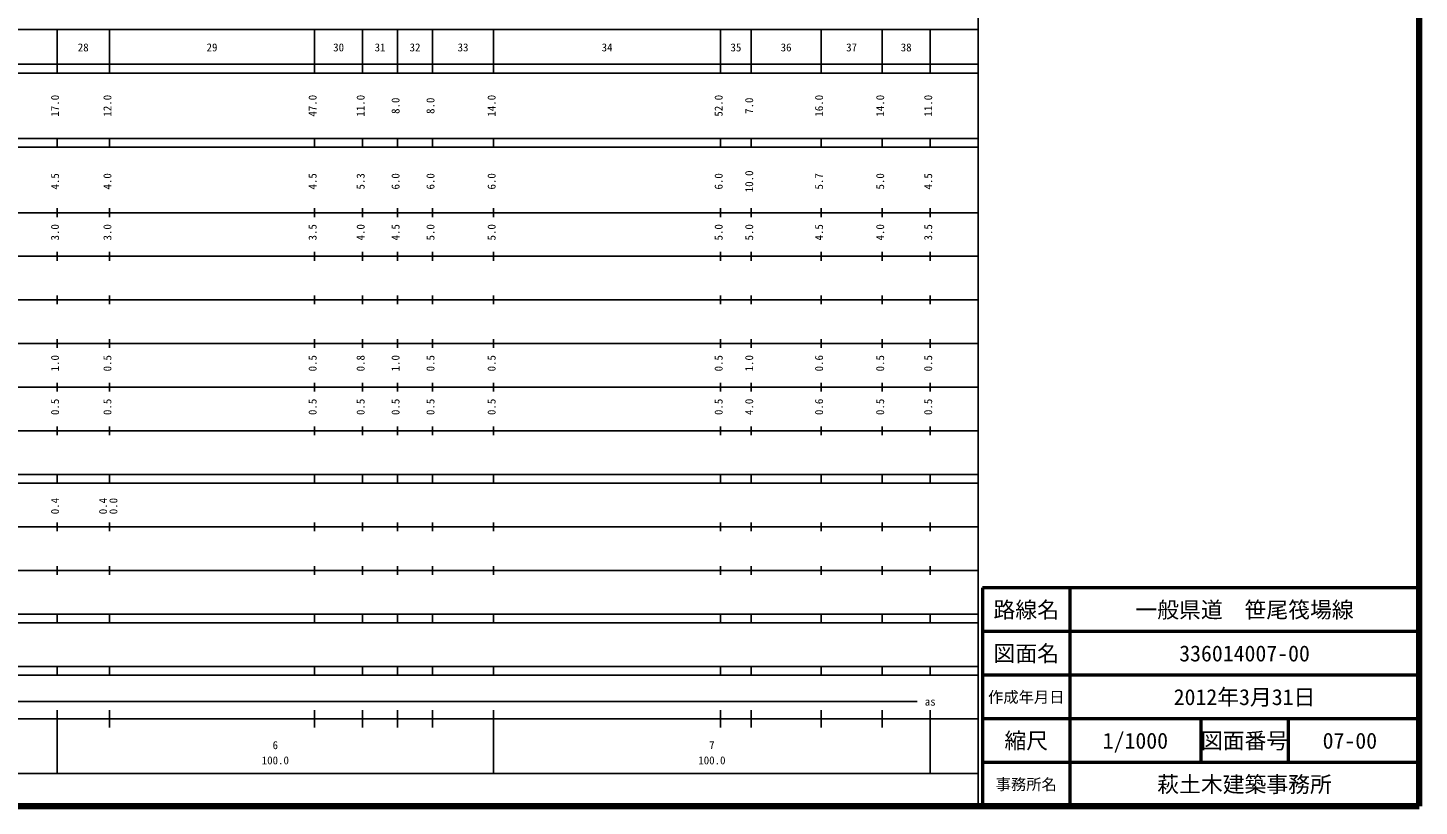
# Model space of a CAD drawing. Units: millimetres on the paper, enlarged 1000 times. Extents: x 40000 to 680000, y 20000 to 380000.
# Drawn here: x 361314 to 680000, y 20000 to 198357 of the extents above; entities that cross this region are included whole.
import ezdxf
from ezdxf.enums import TextEntityAlignment as Align

# ---------------------------------------------------------------- set-up
doc = ezdxf.new("R2010")
doc.units = ezdxf.units.MM
doc.header["$LTSCALE"] = 1000
for name, color, linetype, lineweight in [('M-TTL', 2, 'Continuous', 140), ('M-TTL-BAND', 7, 'Continuous', 25), ('M-TTL-FRAM', 2, 'Continuous', 50), ('M-TTL-LINE', 7, 'Continuous', 50), ('M-TTL-TXT', 7, 'Continuous', 13)]:
    doc.layers.add(name, color=color, linetype=linetype, lineweight=lineweight)
doc.styles.add('ＭＳ ゴシック', font='')
doc.styles.get('ＭＳ ゴシック').set_extended_font_data('MS Gothic')

msp = doc.modelspace()

# ---------------------------------------------------------------- linework, layer by layer
at = {"layer": 'M-TTL'}
for p, q in [((680000, 20000), (680000, 380000)), ((40000, 20000), (680000, 20000))]:
    msp.add_line(p, q, dxfattribs=at)
at = {"layer": 'M-TTL-BAND'}
for p, q in [((579000, 20000), (579000, 370000)), ((68000, 198000), (579000, 198000)), ((368000, 188000), (368000, 198000)), ((380000, 188000), (380000, 198000)), ((427000, 188000), (427000, 198000)), ((438000, 188000), (438000, 198000)), ((446000, 188000), (446000, 198000)), ((454000, 188000), (454000, 198000)), ((468000, 188000), (468000, 198000)), ((520000, 188000), (520000, 198000)), ((527000, 188000), (527000, 198000)), ((543000, 188000), (543000, 198000)), ((557000, 188000), (557000, 198000)), ((568000, 188000), (568000, 198000)), ((40000, 190000), (579000, 190000)), ((40000, 188000), (579000, 188000)), ((40000, 173000), (579000, 173000)), ((368000, 171000), (368000, 173000)), ((380000, 171000), (380000, 173000)), ((427000, 171000), (427000, 173000)), ((438000, 171000), (438000, 173000)), ((446000, 171000), (446000, 173000)), ((454000, 171000), (454000, 173000)), ((468000, 171000), (468000, 173000)), ((520000, 171000), (520000, 173000)), ((527000, 171000), (527000, 173000)), ((543000, 171000), (543000, 173000)), ((557000, 171000), (557000, 173000)), ((568000, 171000), (568000, 173000)), ((40000, 171000), (579000, 171000)), ((368000, 155000), (368000, 157000)), ((380000, 155000), (380000, 157000)), ((427000, 155000), (427000, 157000)), ((438000, 155000), (438000, 157000)), ((446000, 155000), (446000, 157000)), ((454000, 155000), (454000, 157000)), ((468000, 155000), (468000, 157000)), ((520000, 155000), (520000, 157000)), ((527000, 155000), (527000, 157000)), ((543000, 155000), (543000, 157000)), ((557000, 155000), (557000, 157000)), ((568000, 155000), (568000, 157000)), ((40000, 156000), (579000, 156000)), ((368000, 145000), (368000, 147000)), ((380000, 145000), (380000, 147000)), ((427000, 145000), (427000, 147000)), ((438000, 145000), (438000, 147000)), ((446000, 145000), (446000, 147000)), ((454000, 145000), (454000, 147000)), ((468000, 145000), (468000, 147000)), ((520000, 145000), (520000, 147000)), ((527000, 145000), (527000, 147000)), ((543000, 145000), (543000, 147000)), ((557000, 145000), (557000, 147000)), ((568000, 145000), (568000, 147000)), ((46000, 146000), (579000, 146000)), ((52000, 136000), (579000, 136000)), ((368000, 135000), (368000, 137000)), ((380000, 135000), (380000, 137000)), ((427000, 135000), (427000, 137000)), ((438000, 135000), (438000, 137000)), ((446000, 135000), (446000, 137000)), ((454000, 135000), (454000, 137000)), ((468000, 135000), (468000, 137000)), ((520000, 135000), (520000, 137000)), ((527000, 135000), (527000, 137000)), ((543000, 135000), (543000, 137000)), ((557000, 135000), (557000, 137000)), ((568000, 135000), (568000, 137000)), ((46000, 126000), (579000, 126000)), ((368000, 125000), (368000, 127000)), ((380000, 125000), (380000, 127000)), ((427000, 125000), (427000, 127000)), ((438000, 125000), (438000, 127000)), ((446000, 125000), (446000, 127000)), ((454000, 125000), (454000, 127000)), ((468000, 125000), (468000, 127000)), ((520000, 125000), (520000, 127000)), ((527000, 125000), (527000, 127000)), ((543000, 125000), (543000, 127000)), ((557000, 125000), (557000, 127000)), ((568000, 125000), (568000, 127000)), ((52000, 116000), (579000, 116000)), ((368000, 115000), (368000, 117000)), ((380000, 115000), (380000, 117000)), ((427000, 115000), (427000, 117000)), ((438000, 115000), (438000, 117000)), ((446000, 115000), (446000, 117000)), ((454000, 115000), (454000, 117000)), ((468000, 115000), (468000, 117000)), ((520000, 115000), (520000, 117000)), ((527000, 115000), (527000, 117000)), ((543000, 115000), (543000, 117000)), ((557000, 115000), (557000, 117000)), ((568000, 115000), (568000, 117000)), ((46000, 106000), (579000, 106000)), ((368000, 105000), (368000, 107000)), ((380000, 105000), (380000, 107000)), ((427000, 105000), (427000, 107000)), ((438000, 105000), (438000, 107000)), ((446000, 105000), (446000, 107000)), ((454000, 105000), (454000, 107000)), ((468000, 105000), (468000, 107000)), ((520000, 105000), (520000, 107000)), ((527000, 105000), (527000, 107000)), ((543000, 105000), (543000, 107000)), ((557000, 105000), (557000, 107000)), ((568000, 105000), (568000, 107000)), ((40000, 96000), (579000, 96000)), ((368000, 94000), (368000, 96000)), ((380000, 94000), (380000, 96000)), ((427000, 94000), (427000, 96000)), ((438000, 94000), (438000, 96000)), ((446000, 94000), (446000, 96000)), ((454000, 94000), (454000, 96000)), ((468000, 94000), (468000, 96000)), ((520000, 94000), (520000, 96000)), ((527000, 94000), (527000, 96000)), ((543000, 94000), (543000, 96000)), ((557000, 94000), (557000, 96000)), ((568000, 94000), (568000, 96000)), ((40000, 94000), (579000, 94000)), ((49000, 84000), (579000, 84000)), ((368000, 83000), (368000, 85000)), ((380000, 83000), (380000, 85000)), ((427000, 83000), (427000, 85000)), ((438000, 83000), (438000, 85000)), ((446000, 83000), (446000, 85000)), ((454000, 83000), (454000, 85000)), ((468000, 83000), (468000, 85000)), ((520000, 83000), (520000, 85000)), ((527000, 83000), (527000, 85000)), ((543000, 83000), (543000, 85000)), ((557000, 83000), (557000, 85000)), ((568000, 83000), (568000, 85000)), ((40000, 74000), (579000, 74000)), ((368000, 73000), (368000, 75000)), ((380000, 73000), (380000, 75000)), ((427000, 73000), (427000, 75000)), ((438000, 73000), (438000, 75000)), ((446000, 73000), (446000, 75000)), ((454000, 73000), (454000, 75000)), ((468000, 73000), (468000, 75000)), ((520000, 73000), (520000, 75000)), ((527000, 73000), (527000, 75000)), ((543000, 73000), (543000, 75000)), ((557000, 73000), (557000, 75000)), ((568000, 73000), (568000, 75000)), ((40000, 64000), (579000, 64000)), ((368000, 62000), (368000, 64000)), ((380000, 62000), (380000, 64000)), ((427000, 62000), (427000, 64000)), ((438000, 62000), (438000, 64000)), ((446000, 62000), (446000, 64000)), ((454000, 62000), (454000, 64000)), ((468000, 62000), (468000, 64000)), ((520000, 62000), (520000, 64000)), ((527000, 62000), (527000, 64000)), ((543000, 62000), (543000, 64000)), ((557000, 62000), (557000, 64000)), ((568000, 62000), (568000, 64000)), ((40000, 62000), (579000, 62000)), ((40000, 52000), (579000, 52000)), ((368000, 50000), (368000, 52000)), ((380000, 50000), (380000, 52000)), ((427000, 50000), (427000, 52000)), ((438000, 50000), (438000, 52000)), ((446000, 50000), (446000, 52000)), ((454000, 50000), (454000, 52000)), ((468000, 50000), (468000, 52000)), ((520000, 50000), (520000, 52000)), ((527000, 50000), (527000, 52000)), ((543000, 50000), (543000, 52000)), ((557000, 50000), (557000, 52000)), ((568000, 50000), (568000, 52000)), ((40000, 50000), (579000, 50000)), ((71000, 44000), (565000, 44000)), ((368000, 27500), (368000, 42000)), ((380000, 38000), (380000, 42000)), ((427000, 38000), (427000, 42000)), ((438000, 38000), (438000, 42000)), ((446000, 38000), (446000, 42000)), ((454000, 38000), (454000, 42000)), ((468000, 27500), (468000, 42000)), ((520000, 38000), (520000, 42000)), ((527000, 38000), (527000, 42000)), ((543000, 38000), (543000, 42000)), ((557000, 38000), (557000, 42000)), ((568000, 27500), (568000, 42000)), ((40000, 40000), (579000, 40000)), ((68000, 27500), (579000, 27500))]:
    msp.add_line(p, q, dxfattribs=at)
at = {"layer": 'M-TTL-FRAM'}
for p, q in [((680000, 70000), (580000, 70000)), ((580000, 70000), (580000, 20000))]:
    msp.add_line(p, q, dxfattribs=at)
at = {"layer": 'M-TTL-LINE'}
for p, q in [((600000, 70000), (600000, 20000)), ((680000, 60000), (580000, 60000)), ((680000, 50000), (580000, 50000)), ((680000, 40000), (580000, 40000)), ((630000, 40000), (630000, 30000)), ((650000, 40000), (650000, 30000)), ((680000, 30000), (580000, 30000))]:
    msp.add_line(p, q, dxfattribs=at)

# ---------------------------------------------------------------- texts
at = {"layer": 'M-TTL-BAND', "style": 'ＭＳ ゴシック'}
for s, p in [('28', (374000, 192405)), ('29', (403500, 192405)), ('30', (432500, 192405)), ('31', (442000, 192405)), ('32', (450000, 192405)), ('33', (461000, 192405)), ('34', (494000, 192405)), ('35', (523500, 192405)), ('36', (535000, 192405)), ('37', (550000, 192405)), ('38', (562500, 192405)), ('as', (568000, 42500)), ('6', (418000, 32523)), ('7', (518000, 32523)), ('100.0', (418000, 29033)), ('100.0', (518000, 29033))]:
    msp.add_text(s, height=1833, dxfattribs=at).set_placement(p, align=Align.BOTTOM_CENTER)
for s, p in [('17.0', (369000, 180500)), ('12.0', (381000, 180500)), ('47.0', (428000, 180500)), ('11.0', (439000, 180500)), ('8.0', (447000, 180500)), ('8.0', (455000, 180500)), ('14.0', (469000, 180500)), ('52.0', (521000, 180500)), ('7.0', (528000, 180500)), ('16.0', (544000, 180500)), ('14.0', (558000, 180500)), ('11.0', (569000, 180500)), ('4.5', (369000, 163174)), ('4.0', (381000, 163174)), ('4.5', (428000, 163174)), ('5.3', (439000, 163174)), ('6.0', (447000, 163174)), ('6.0', (455000, 163174)), ('6.0', (469000, 163174)), ('6.0', (521000, 163174)), ('10.0', (528000, 163174)), ('5.7', (544000, 163174)), ('5.0', (558000, 163174)), ('4.5', (569000, 163174)), ('3.0', (369000, 151500)), ('3.0', (381000, 151500)), ('3.5', (428000, 151500)), ('4.0', (439000, 151500)), ('4.5', (447000, 151500)), ('5.0', (455000, 151500)), ('5.0', (469000, 151500)), ('5.0', (521000, 151500)), ('5.0', (528000, 151500)), ('4.5', (544000, 151500)), ('4.0', (558000, 151500)), ('3.5', (569000, 151500)), ('1.0', (369000, 121500)), ('0.5', (381000, 121500)), ('0.5', (428000, 121500)), ('0.8', (439000, 121500)), ('1.0', (447000, 121500)), ('0.5', (455000, 121500)), ('0.5', (469000, 121500)), ('0.5', (521000, 121500)), ('1.0', (528000, 121500)), ('0.6', (544000, 121500)), ('0.5', (558000, 121500)), ('0.5', (569000, 121500)), ('0.5', (369000, 111500)), ('0.5', (381000, 111500)), ('0.5', (428000, 111500)), ('0.5', (439000, 111500)), ('0.5', (447000, 111500)), ('0.5', (455000, 111500)), ('0.5', (469000, 111500)), ('0.5', (521000, 111500)), ('4.0', (528000, 111500)), ('0.6', (544000, 111500)), ('0.5', (558000, 111500)), ('0.5', (569000, 111500)), ('0.4', (369000, 88764)), ('0.4', (380000, 88764)), ('0.0', (382370, 88764))]:
    msp.add_text(s, height=1833, rotation=90, dxfattribs=at).set_placement(p, align=Align.BOTTOM_CENTER)
at = {"layer": 'M-TTL-TXT', "style": 'ＭＳ ゴシック'}
for s, height, p in [('路線名', 3666, (590000, 65000)), ('路線名', 3666, (590000, 65000)), ('一般県道\u3000笹尾筏場線', 3666, (640000, 65000)), ('図面名', 3666, (590000, 55000)), ('図面名', 3666, (590000, 55000)), ('336014007-00', 3666, (640000, 55000)), ('作成年月日', 2566, (590000, 45000)), ('作成年月日', 2566, (590000, 45000)), ('2012年3月31日', 3666, (640000, 45000)), ('縮尺', 3666, (590000, 35000)), ('縮尺', 3666, (590000, 35000)), ('1/1000', 3666, (615000, 35000)), ('図面番号', 3666, (640000, 35000)), ('図面番号', 3666, (640000, 35000)), ('07-00', 3666, (664125, 35000)), ('事務所名', 2566, (590000, 25000)), ('事務所名', 2566, (590000, 25000)), ('萩土木建築事務所', 3666, (640000, 25000))]:
    msp.add_text(s, height=height, dxfattribs=at).set_placement(p, align=Align.MIDDLE_CENTER)

doc.saveas('drawing.dxf')
